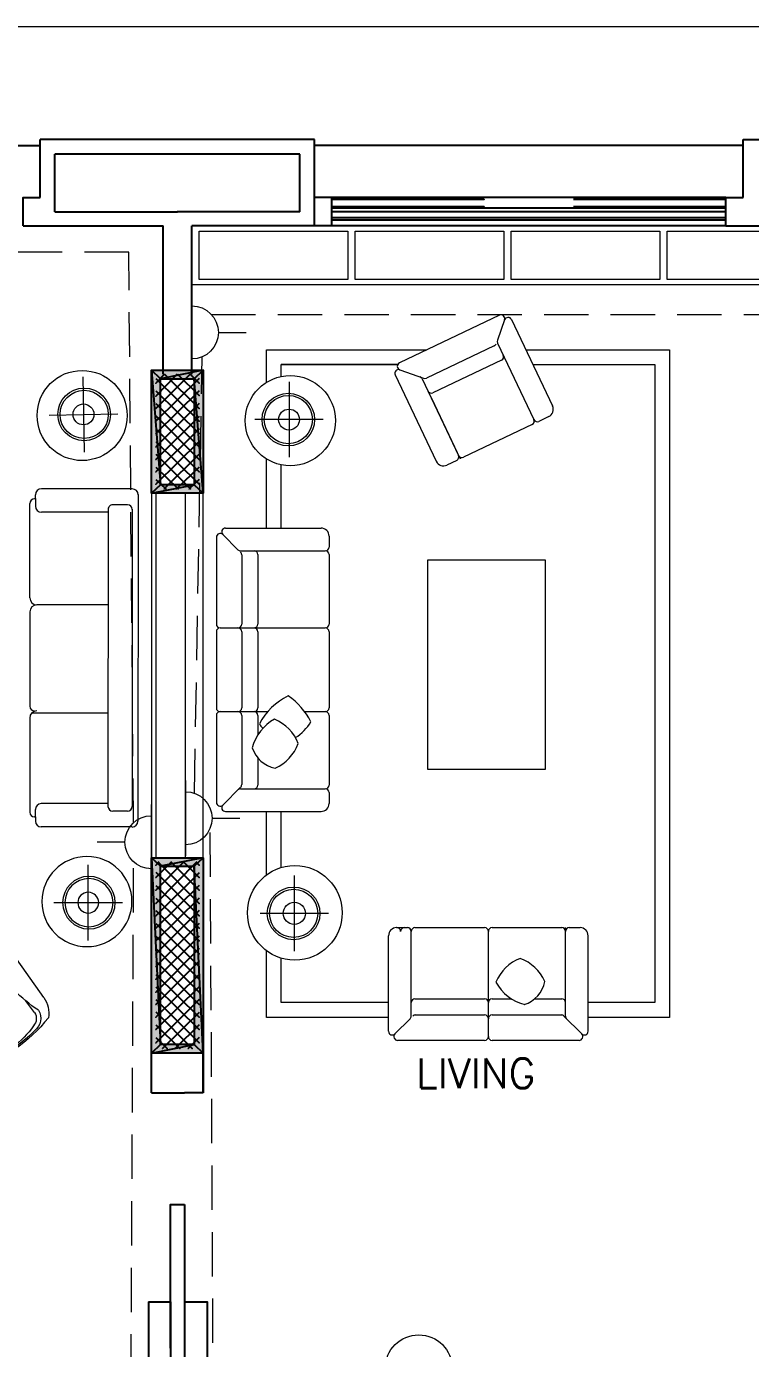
# Model space of a CAD drawing. Header units: inches. Extents: x 14 to 158, y 51 to 94.
# Drawn here: x 63.47 to 68.37, y 84.09 to 93.03 of the extents above; entities that cross this region are included whole.
import ezdxf

# ---------------------------------------------------------------- set-up
doc = ezdxf.new("R2010")
doc.units = ezdxf.units.IN
doc.header["$LTSCALE"] = 0.6
doc.header["$MEASUREMENT"] = 0
doc.linetypes.add('DASHED', pattern=[0.75, 0.5, -0.25])
doc.layers.get('0').update_dxf_attribs({"color": 253, "lineweight": 0})
for name, color, linetype, lineweight in [('fur', 253, 'Continuous', 0), ('Furniture', 253, 'Continuous', 0), ('Layer1', 253, 'Continuous', 0), ('POWER-1', 3, 'Continuous', 0), ('wiring1', 3, 'DASHED', 0)]:
    doc.layers.add(name, color=color, linetype=linetype, lineweight=lineweight)
doc.styles.add('SIMPLEX', font='SIMPLEX.SHX')

# ---------------------------------------------------------------- blocks, each defined once
blk = doc.blocks.new('et')
at = {"layer": 'fur'}
for p, q in [((40.1579, 24.3947), (40.1579, 25.0407)), ((40.2123, 25.0952), (40.2859, 25.0952)), ((40.3113, 24.4973), (40.3113, 25.0698)), ((40.3367, 25.0952), (40.8072, 25.0952)), ((40.8326, 24.3587), (40.8326, 25.0698)), ((40.8326, 24.9295), (40.8326, 25.0698)), ((40.858, 25.0952), (41.3285, 25.0952)), ((41.3539, 24.642), (41.3539, 25.0952)), ((41.3539, 24.4973), (41.3539, 25.0698)), ((41.3793, 25.0952), (41.4529, 25.0952)), ((41.5073, 24.3947), (41.5073, 25.0407)), ((40.8326, 24.3587), (40.8326, 24.681)), ((40.3367, 24.6135), (40.8072, 24.6135)), ((40.8326, 24.5305), (40.8326, 24.5974)), ((40.8326, 24.5171), (40.8326, 24.5929)), ((40.858, 24.6135), (40.9894, 24.6135)), ((41.1452, 24.6135), (41.3285, 24.6135)), ((40.3396, 24.5046), (40.8072, 24.5046)), ((40.858, 24.5046), (41.3255, 24.5046)), ((41.464, 24.3767), (41.3435, 24.4972)), ((40.2012, 24.3767), (40.3039, 24.4794)), ((41.5073, 24.3947), (41.5073, 24.3987)), ((40.2192, 24.3334), (40.8072, 24.3334)), ((40.858, 24.3334), (41.446, 24.3334))]:
    blk.add_line(p, q, dxfattribs=at)
for centre, radius, start, end in [((40.2123, 25.0407), 0.0544, 90, 180), ((40.2143, 25.0698), 0.0254, 0, 90), ((40.2651, 25.0698), 0.0254, 90, 180), ((40.2859, 25.0698), 0.0254, 0, 90), ((40.3367, 25.0698), 0.0254, 90, 180), ((40.8072, 25.0698), 0.0254, 0, 90), ((40.858, 25.0698), 0.0254, 90, 180), ((41.3285, 25.0698), 0.0254, 0, 90), ((41.3793, 25.0698), 0.0254, 90, 180), ((41.4529, 25.0407), 0.0544, 0, 90), ((41.1516, 24.6163), 0.2898, 110.78065, 157.61108), ((40.9401, 24.607), 0.3006, 24.39842, 68.82247), ((41.1521, 24.8715), 0.3051, 208.32907, 256.31986), ((41.014, 24.769), 0.2034, 287.59965, 349.29837), ((40.3367, 24.5881), 0.0254, 90, 180), ((40.8072, 24.5881), 0.0254, 0, 90), ((40.858, 24.5881), 0.0254, 90, 180), ((41.3285, 24.5881), 0.0254, 0, 90), ((40.2859, 24.4973), 0.0254, 315, 0), ((40.3396, 24.4792), 0.0254, 90, 135), ((40.8072, 24.4792), 0.0254, 0, 90), ((40.858, 24.4792), 0.0254, 90, 180), ((41.3255, 24.4792), 0.0254, 45, 90), ((41.3255, 24.4792), 0.0254, 45, 90), ((41.3793, 24.4973), 0.0254, 180, 225), ((40.1832, 24.3947), 0.0254, 180, 315), ((40.2192, 24.3587), 0.0254, 135, 270), ((40.8072, 24.3587), 0.0254, 270, 0), ((40.858, 24.3587), 0.0254, 180, 270), ((41.446, 24.3587), 0.0254, 270, 45), ((41.4819, 24.3947), 0.0254, 225, 0)]:
    blk.add_arc(centre, radius, start, end, dxfattribs=at)
blk = doc.blocks.new('reg')
at = {"layer": 'fur'}
for p, q in [((38.0544, 22.995), (38.1281, 22.995)), ((38.1535, 22.3971), (38.1535, 22.9696)), ((38.1789, 22.995), (38.6924, 22.995)), ((38.7178, 22.5418), (38.7178, 22.995)), ((38.7178, 22.3971), (38.7178, 22.9696)), ((38.7178, 22.3971), (38.7178, 22.9696)), ((38.7432, 22.995), (38.8169, 22.995)), ((38, 22.2945), (38, 22.9405)), ((38.8713, 22.2945), (38.8713, 22.9405)), ((38.1789, 22.5133), (38.6924, 22.5133)), ((38.0434, 22.2765), (38.1461, 22.3792)), ((38.1818, 22.4044), (38.6895, 22.4044)), ((38.8279, 22.2765), (38.7074, 22.397)), ((38.0613, 22.2332), (38.81, 22.2332))]:
    blk.add_line(p, q, dxfattribs=at)
for centre, radius, start, end in [((38.0544, 22.9405), 0.0544, 90, 180), ((38.1281, 22.9696), 0.0254, 0, 90), ((38.1789, 22.9696), 0.0254, 90, 180), ((38.6924, 22.9696), 0.0254, 0, 90), ((38.7432, 22.9696), 0.0254, 90, 180), ((38.8169, 22.9405), 0.0544, 0, 90), ((38.1789, 22.4879), 0.0254, 90, 180), ((38.6924, 22.4879), 0.0254, 0, 90), ((38.1281, 22.3971), 0.0254, 315, 0), ((38.1818, 22.379), 0.0254, 90, 135), ((38.6895, 22.379), 0.0254, 45, 90), ((38.6895, 22.379), 0.0254, 45, 90), ((38.7432, 22.3971), 0.0254, 180, 225), ((38.0254, 22.2945), 0.0254, 180, 315), ((38.0613, 22.2585), 0.0254, 135, 270), ((38.81, 22.2585), 0.0254, 270, 45), ((38.8459, 22.2945), 0.0254, 225, 0)]:
    blk.add_arc(centre, radius, start, end, dxfattribs=at)
blk = doc.blocks.new('53hq')
for p, q in [((52299.7334, -22937.261), (52299.7332, -22937.8525)), ((52299.7697, -22937.2226), (52301.8965, -22937.2236)), ((52299.8364, -22937.2918), (52299.8364, -22937.3872)), ((52299.8652, -22937.2611), (52301.8012, -22937.262)), ((52301.832, -22937.2928), (52301.8319, -22937.3882)), ((52301.9349, -22937.2621), (52301.9347, -22937.8536)), ((52299.8721, -22937.4176), (52301.8011, -22937.419)), ((52299.8853, -22937.418), (52299.8851, -22937.8524)), ((52300.489, -22937.4183), (52300.4888, -22937.7619)), ((52301.1943, -22937.4183), (52301.1945, -22937.9167)), ((52301.7829, -22937.419), (52301.7828, -22937.8534)), ((52300.4888, -22937.7619), (52300.4888, -22937.8818)), ((52299.7994, -22937.891), (52299.7717, -22937.891)), ((52299.7957, -22937.8908), (52299.8466, -22937.8908)), ((52299.7985, -22937.891), (52299.7985, -22937.8969)), ((52301.8722, -22937.8919), (52301.8212, -22937.8918)), ((52301.8684, -22937.8921), (52301.8962, -22937.8921)), ((52301.8694, -22937.8921), (52301.8694, -22937.8979)), ((52300.4426, -22937.928), (52299.8293, -22937.9277)), ((52300.5349, -22937.928), (52301.1483, -22937.9282)), ((52301.2252, -22937.9285), (52301.8386, -22937.9287))]:
    blk.add_line(p, q)
for centre, radius, start, end in [((52299.7719, -22937.261), 0.0385, 89.97718, 179.97718), ((52299.8672, -22937.2918), 0.0308, 89.97718, 179.97718), ((52301.8012, -22937.2928), 0.0308, 359.97718, 89.97718), ((52301.8965, -22937.2621), 0.0385, 359.97718, 89.97718), ((52299.8671, -22937.3872), 0.0308, 179.97718, 279.2393), ((52301.8011, -22937.3882), 0.0308, 269.97718, 359.97718), ((52299.7717, -22937.8525), 0.0385, 179.97718, 269.97718), ((52299.8293, -22937.8969), 0.0308, 179.97718, 269.97718), ((52299.8467, -22937.8524), 0.0385, 269.97718, 359.97718), ((52300.4426, -22937.8818), 0.0462, 269.97718, 359.97718), ((52300.535, -22937.8819), 0.0462, 179.97718, 269.97718), ((52301.1483, -22937.8974), 0.0308, 269.97718, 359.97718), ((52301.2253, -22937.8824), 0.0462, 179.97718, 269.97718), ((52301.8213, -22937.8534), 0.0385, 179.97718, 269.97718), ((52301.8386, -22937.8979), 0.0308, 269.97718, 359.97718), ((52301.8962, -22937.8536), 0.0385, 269.97718, 359.97718)]:
    blk.add_arc(centre, radius, start, end)
blk = doc.blocks.new('A$C7D0458D8')
at = {"xscale": -1.038040226593694, "yscale": 1.038040226593694, "zscale": 1.038040226593694, "rotation": 180}
blk.add_blockref('53hq', (-54289.2269, -23809.7597), dxfattribs=at)
blk = doc.blocks.new('A$C09A26639')
at = {"layer": 'fur'}
for p, q in [((0.1093, 0.4867), (0.1128, 0.3854)), ((0.6199, 0.4867), (0.6163, 0.3854)), ((0, 0.4395), (0, 0.0733)), ((0.7291, 0.4395), (0.7291, 0.0733))]:
    blk.add_line(p, q, dxfattribs=at)
for centre, radius, start, end in [((0.1832, 0.4395), 0.1832, 135, 180), ((0.3646, -0.5136), 1.1264, 73.97686, 106.02314), ((0.183, 0.483), 0.1038, 92.35488, 177.12367), ((0.183, 0.483), 0.0738, 103.22253, 177.12367), ((0.3646, 0.0279), 0.5631, 69.3612, 110.6388), ((0.3646, -0.4772), 1.08, 80.09009, 99.90991), ((0.5462, 0.483), 0.1038, 2.87633, 87.64512), ((0.5462, 0.483), 0.0738, 2.87633, 76.77747), ((0.5459, 0.4395), 0.1832, 0, 45), ((-0.8725, 0.121), 1.0202, 357.31841, 21.09437), ((1.6017, 0.121), 1.0202, 158.90563, 182.68159), ((0.0733, 0.0733), 0.0733, 180, 0), ((0.3714, 0.5959), 0.5761, 247.02757, 291.52441), ((0.6559, 0.0733), 0.0733, 180, 0)]:
    blk.add_arc(centre, radius, start, end, dxfattribs=at)
blk = doc.blocks.new('A$C167A62BF')
at = {"layer": 'fur'}
for p, q in [((0.3135, 0.5669), (0.3135, 0.0569)), ((0.0816, 0.3119), (0.5454, 0.3119))]:
    blk.add_line(p, q, dxfattribs=at)
for centre, radius in [((0.3046, 0.3046), 0.3046), ((0.3181, 0.3119), 0.1779), ((0.3181, 0.3119), 0.1629), ((0.3135, 0.3119), 0.0705)]:
    blk.add_circle(centre, radius, dxfattribs=at)
blk = doc.blocks.new('DCFVFD')
at = {"layer": 'fur'}
for points in [[(263.0483, -27.9255), (263.0477, -27.9241), (263.047, -27.9227), (263.0463, -27.9211), (263.0455, -27.9194), (263.0446, -27.9176), (263.0437, -27.9156), (263.0427, -27.9133), (263.0415, -27.9108), (263.0402, -27.908), (263.0388, -27.905), (263.0372, -27.9017), (263.0355, -27.8981), (263.0336, -27.8944), (263.0315, -27.8904), (263.0292, -27.8863), (263.0267, -27.8819), (263.0241, -27.8774), (263.0212, -27.8728), (263.0181, -27.8682), (263.015, -27.8635), (263.0117, -27.8588), (263.0083, -27.8542), (263.0049, -27.8497), (263.0015, -27.8454), (262.9981, -27.8412), (262.9946, -27.8373), (262.9911, -27.8334), (262.9874, -27.8297), (262.9837, -27.826), (262.9797, -27.8224), (262.9755, -27.8187), (262.9711, -27.815), (262.9663, -27.8113), (262.9614, -27.8075), (262.9562, -27.8037), (262.9509, -27.7999), (262.9455, -27.7961), (262.94, -27.7925), (262.9345, -27.789), (262.9291, -27.7857), (262.9237, -27.7825), (262.9184, -27.7796), (262.9131, -27.7768), (262.9079, -27.7743), (262.9026, -27.7719), (262.8974, -27.7696), (262.8921, -27.7675), (262.8868, -27.7656), (262.8814, -27.7638), (262.8759, -27.7621), (262.8704, -27.7606), (262.8647, -27.7592), (262.859, -27.7579), (262.8532, -27.7568), (262.8472, -27.7558), (262.8412, -27.7549), (262.8351, -27.7541), (262.8289, -27.7534), (262.8227, -27.7528), (262.8166, -27.7524), (262.8107, -27.752), (262.805, -27.7518), (262.7995, -27.7516), (262.7944, -27.7515), (262.7897, -27.7515), (262.7853, -27.7516), (262.7813, -27.7517), (262.7776, -27.7519), (262.7742, -27.7521), (262.771, -27.7524), (262.7681, -27.7527), (262.7654, -27.753), (262.7628, -27.7534), (262.7604, -27.7537), (262.7582, -27.7541), (262.7561, -27.7545), (262.754, -27.7549), (262.7521, -27.7553), (262.7502, -27.7558), (262.7484, -27.7563), (262.7467, -27.7568), (262.745, -27.7574), (262.7433, -27.7579), (262.7417, -27.7586), (262.7402, -27.7592), (262.7387, -27.7598), (262.7373, -27.7605), (262.736, -27.7612), (262.7348, -27.7619), (262.7337, -27.7626), (262.7327, -27.7633), (262.7317, -27.764), (262.7308, -27.7648), (262.7299, -27.7655), (262.7291, -27.7663), (262.7283, -27.7671), (262.7276, -27.768), (262.7269, -27.7688), (262.7263, -27.7697), (262.7257, -27.7706), (262.7251, -27.7715), (262.7245, -27.7724), (262.7241, -27.7732), (262.7236, -27.7741), (262.7232, -27.775), (262.7228, -27.7758), (262.7225, -27.7766), (262.7222, -27.7775), (262.722, -27.7783), (262.7218, -27.7792), (262.7216, -27.78), (262.7214, -27.781), (262.7212, -27.7819), (262.7211, -27.7829), (262.721, -27.7839), (262.7209, -27.7849), (262.7209, -27.7859), (262.7209, -27.7868), (262.7209, -27.7877), (262.721, -27.7886), (262.7212, -27.7893), (262.7213, -27.79), (262.7215, -27.7907), (262.7218, -27.7913), (262.722, -27.7918), (262.7222, -27.7923), (262.7225, -27.7927), (262.7227, -27.7931), (262.7228, -27.7934), (262.723, -27.7937), (262.7231, -27.7939), (262.7232, -27.7941), (262.7233, -27.7943), (262.7234, -27.7944), (262.7235, -27.7945), (262.7236, -27.7946)], [(262.9773, -27.9732), (262.9769, -27.9729), (262.9762, -27.9724), (262.9751, -27.9716), (262.9736, -27.9705), (262.9714, -27.969), (262.9686, -27.9669), (262.9648, -27.9642), (262.9601, -27.9608), (262.9543, -27.9567), (262.9475, -27.9518), (262.94, -27.9464), (262.9319, -27.9406), (262.9233, -27.9345), (262.9146, -27.9282), (262.9058, -27.9219), (262.8971, -27.9157), (262.8887, -27.9096), (262.8805, -27.9038), (262.8727, -27.8982), (262.8652, -27.8928), (262.8579, -27.8876), (262.8509, -27.8826), (262.8442, -27.8777), (262.8377, -27.8731), (262.8315, -27.8687), (262.8256, -27.8644), (262.8198, -27.8603), (262.8144, -27.8564), (262.8092, -27.8526), (262.8042, -27.8491), (262.7994, -27.8456), (262.7948, -27.8424), (262.7905, -27.8393), (262.7864, -27.8363), (262.7825, -27.8335), (262.7788, -27.8308), (262.7752, -27.8283), (262.7719, -27.8259), (262.7687, -27.8237), (262.7658, -27.8215), (262.763, -27.8195), (262.7603, -27.8176), (262.7578, -27.8158), (262.7555, -27.8142), (262.7533, -27.8126), (262.7513, -27.8112), (262.7494, -27.8098), (262.7477, -27.8086), (262.7461, -27.8074), (262.7446, -27.8063), (262.7432, -27.8053), (262.7419, -27.8044), (262.7408, -27.8036), (262.7397, -27.8029), (262.7388, -27.8022), (262.7379, -27.8015), (262.7371, -27.801), (262.7364, -27.8005), (262.7358, -27.8), (262.7352, -27.7996), (262.7347, -27.7993), (262.7343, -27.799), (262.7339, -27.7987), (262.7336, -27.7985), (262.7333, -27.7983), (262.7331, -27.7981), (262.7328, -27.7979), (262.7326, -27.7978), (262.7324, -27.7976), (262.7321, -27.7974), (262.7318, -27.7972), (262.7315, -27.797), (262.7311, -27.7968), (262.7306, -27.7965), (262.7302, -27.7962), (262.7297, -27.7959), (262.7292, -27.7956), (262.7288, -27.7953), (262.7283, -27.7951), (262.728, -27.7948), (262.7277, -27.7947), (262.7274, -27.7945), (262.7272, -27.7944), (262.7271, -27.7944), (262.727, -27.7943), (262.7269, -27.7943), (262.7268, -27.7942), (262.7267, -27.7942), (262.7266, -27.7942), (262.7266, -27.7942), (262.7265, -27.7942), (262.7263, -27.7942), (262.7262, -27.7942), (262.726, -27.7942), (262.7257, -27.7942), (262.7254, -27.7943), (262.725, -27.7943), (262.7245, -27.7944), (262.724, -27.7945), (262.7233, -27.7947), (262.7225, -27.795), (262.7216, -27.7953), (262.7206, -27.7957), (262.7195, -27.7962), (262.7182, -27.7968), (262.7167, -27.7975), (262.715, -27.7983), (262.7131, -27.7994), (262.7109, -27.8006), (262.7085, -27.8021), (262.7057, -27.8037), (262.7026, -27.8057), (262.6991, -27.8079), (262.6953, -27.8103), (262.6913, -27.813), (262.6871, -27.8158), (262.6828, -27.8187), (262.6785, -27.8217), (262.6742, -27.8248), (262.6701, -27.8279), (262.6661, -27.831), (262.6622, -27.8341), (262.6583, -27.8374), (262.6545, -27.8408), (262.6505, -27.8444), (262.6465, -27.8483), (262.6422, -27.8526), (262.6376, -27.8573), (262.6328, -27.8624), (262.6274, -27.8683), (262.6216, -27.875), (262.615, -27.8829), (262.6077, -27.8921), (262.5995, -27.9029), (262.5903, -27.9155), (262.58, -27.9301)], [(262.9965, -27.9608), (262.7476, -27.7809)], [(262.7521, -28.2908), (262.7516, -28.2905), (262.7509, -28.29), (262.7499, -28.2892), (262.7483, -28.2882), (262.7462, -28.2866), (262.7433, -28.2846), (262.7395, -28.282), (262.7347, -28.2786), (262.7289, -28.2745), (262.7221, -28.2697), (262.7145, -28.2644), (262.7063, -28.2587), (262.6977, -28.2527), (262.6889, -28.2465), (262.68, -28.2402), (262.6713, -28.2341), (262.6628, -28.2282), (262.6546, -28.2224), (262.6467, -28.2169), (262.6391, -28.2115), (262.6318, -28.2064), (262.6247, -28.2015), (262.618, -28.1967), (262.6115, -28.1922), (262.6052, -28.1878), (262.5992, -28.1836), (262.5935, -28.1795), (262.588, -28.1757), (262.5827, -28.172), (262.5777, -28.1685), (262.5729, -28.1651), (262.5683, -28.1619), (262.5639, -28.1588), (262.5598, -28.1559), (262.5558, -28.1531), (262.5521, -28.1505), (262.5485, -28.148), (262.5452, -28.1456), (262.542, -28.1434), (262.539, -28.1413), (262.5362, -28.1393), (262.5335, -28.1375), (262.531, -28.1357), (262.5287, -28.1341), (262.5265, -28.1325), (262.5244, -28.1311), (262.5225, -28.1298), (262.5208, -28.1285), (262.5191, -28.1274), (262.5176, -28.1263), (262.5162, -28.1254), (262.515, -28.1245), (262.5138, -28.1237), (262.5127, -28.1229), (262.5118, -28.1222), (262.5109, -28.1216), (262.5101, -28.1211), (262.5094, -28.1206), (262.5088, -28.1201), (262.5082, -28.1198), (262.5077, -28.1194), (262.5073, -28.1191), (262.5069, -28.1188), (262.5066, -28.1186), (262.5063, -28.1184), (262.506, -28.1182), (262.5058, -28.1181), (262.5056, -28.1179), (262.5054, -28.1177), (262.5051, -28.1175), (262.5048, -28.1173), (262.5045, -28.1171), (262.5041, -28.1168), (262.5037, -28.1165), (262.5033, -28.1161), (262.5029, -28.1158), (262.5024, -28.1154), (262.502, -28.1151), (262.5016, -28.1148), (262.5013, -28.1145), (262.501, -28.1143), (262.5008, -28.1141), (262.5007, -28.1139), (262.5005, -28.1138), (262.5004, -28.1137), (262.5004, -28.1136), (262.5003, -28.1136), (262.5003, -28.1135), (262.5002, -28.1135), (262.5002, -28.1134), (262.5002, -28.1133), (262.5001, -28.1132), (262.5001, -28.113), (262.5, -28.1128), (262.5, -28.1126), (262.4999, -28.1123), (262.4998, -28.1119), (262.4997, -28.1114), (262.4997, -28.1108), (262.4996, -28.1101), (262.4996, -28.1093), (262.4996, -28.1084), (262.4996, -28.1073), (262.4997, -28.106), (262.4999, -28.1046), (262.5, -28.103), (262.5003, -28.1011), (262.5007, -28.0989), (262.5011, -28.0965), (262.5017, -28.0937), (262.5023, -28.0905), (262.5031, -28.0869), (262.5041, -28.0829), (262.5051, -28.0786), (262.5063, -28.0739), (262.5075, -28.069), (262.5089, -28.064), (262.5103, -28.0589), (262.5118, -28.0539), (262.5133, -28.0489), (262.5149, -28.0441), (262.5166, -28.0394), (262.5184, -28.0347), (262.5203, -28.0299), (262.5225, -28.025), (262.5248, -28.0199), (262.5274, -28.0144), (262.5303, -28.0086), (262.5336, -28.0023), (262.5373, -27.9953), (262.5418, -27.9876), (262.547, -27.9788), (262.5533, -27.9688), (262.5608, -27.9575), (262.5696, -27.9446), (262.58, -27.9301)], [(262.9935, -28.2233), (263.0044, -28.2079), (263.0136, -28.1941), (263.0212, -28.1816), (263.0276, -28.1704), (263.0328, -28.1601), (263.0371, -28.1505), (263.0408, -28.1415), (263.0441, -28.1328), (263.0471, -28.1242), (263.0499, -28.1158), (263.0525, -28.1075), (263.0548, -28.0992), (263.057, -28.091), (263.0589, -28.083), (263.0607, -28.075), (263.0622, -28.067), (263.0635, -28.0592), (263.0645, -28.0514), (263.0654, -28.0436), (263.0661, -28.036), (263.0666, -28.0284), (263.0669, -28.0209), (263.067, -28.0135), (263.0669, -28.0062), (263.0667, -27.9989), (263.0663, -27.9918), (263.0657, -27.9849), (263.0651, -27.9783), (263.0642, -27.9719), (263.0633, -27.9658), (263.0622, -27.9601), (263.0611, -27.9548), (263.0599, -27.95), (263.0585, -27.9456), (263.0572, -27.9416), (263.0558, -27.9381), (263.0544, -27.935), (263.053, -27.9323), (263.0517, -27.93), (263.0503, -27.928), (263.0491, -27.9264), (263.0479, -27.9251), (263.0468, -27.924), (263.0457, -27.9233), (263.0446, -27.9228), (263.0436, -27.9225), (263.0425, -27.9224), (263.0415, -27.9224), (263.0404, -27.9226), (263.0393, -27.923), (263.0382, -27.9236), (263.0372, -27.9244), (263.0361, -27.9256), (263.0351, -27.927), (263.0341, -27.9289), (263.0331, -27.9313), (263.0322, -27.934), (263.0314, -27.9372), (263.0305, -27.9407), (263.0297, -27.9444), (263.0289, -27.9483), (263.0282, -27.9522), (263.0274, -27.9561), (263.0266, -27.9598), (263.0259, -27.9634), (263.0251, -27.9668), (263.0243, -27.9699), (263.0235, -27.9728), (263.0227, -27.9754), (263.0218, -27.9778), (263.0211, -27.9799), (263.0203, -27.9816), (263.0195, -27.9831), (263.0187, -27.9842), (263.0179, -27.9851), (263.017, -27.9857), (263.0161, -27.9861), (263.0151, -27.9863), (263.0139, -27.9863), (263.0127, -27.9862), (263.0113, -27.9859), (263.0099, -27.9855), (263.0083, -27.985), (263.0066, -27.9844), (263.0048, -27.9837), (263.003, -27.9829), (263.0012, -27.9821), (262.9993, -27.9812), (262.9974, -27.9803), (262.9956, -27.9794), (262.9937, -27.9784), (262.9918, -27.9775), (262.99, -27.9767), (262.9883, -27.9759), (262.9865, -27.9751), (262.9849, -27.9745), (262.9833, -27.974), (262.9817, -27.9737), (262.9802, -27.9734), (262.9788, -27.9732), (262.9774, -27.9732), (262.9761, -27.9733), (262.9749, -27.9735), (262.9737, -27.9738), (262.9725, -27.9742), (262.9714, -27.9747), (262.9702, -27.9756), (262.969, -27.9767), (262.9676, -27.9782), (262.9661, -27.9801), (262.9644, -27.9826), (262.9624, -27.9857), (262.9602, -27.9894), (262.9577, -27.9937), (262.9548, -27.9986), (262.9517, -28.0041), (262.9483, -28.0101), (262.9446, -28.0166), (262.9406, -28.0236), (262.9363, -28.0311), (262.9316, -28.039), (262.9264, -28.0477), (262.9204, -28.0575), (262.9133, -28.0687), (262.9049, -28.0817), (262.8949, -28.097), (262.8831, -28.1147), (262.8692, -28.1352)], [(263.0506, -27.9828), (263.0497, -28.0063), (263.0485, -28.026), (263.0472, -28.0422), (263.0456, -28.0555), (263.0439, -28.0664), (263.0422, -28.0754), (263.0403, -28.083), (263.0384, -28.0898), (263.0365, -28.0961), (263.0346, -28.1021), (263.0327, -28.1078), (263.0308, -28.1131), (263.029, -28.1181), (263.0273, -28.1228), (263.0256, -28.1271), (263.0239, -28.1312), (263.0224, -28.135), (263.0209, -28.1385), (263.0195, -28.1418), (263.018, -28.145), (263.0166, -28.1481), (263.0151, -28.1512), (263.0136, -28.1543), (263.012, -28.1575), (263.0103, -28.1608), (263.0085, -28.1642), (263.0067, -28.1678), (263.0047, -28.1714), (263.0027, -28.1751), (263.0006, -28.1788), (262.9985, -28.1826), (262.9963, -28.1863), (262.994, -28.19), (262.9917, -28.1937), (262.9894, -28.1975), (262.9869, -28.2012), (262.9844, -28.205), (262.9817, -28.2088), (262.9789, -28.2127), (262.976, -28.2167), (262.9729, -28.2207), (262.9697, -28.2249), (262.9664, -28.2292), (262.9628, -28.2335), (262.9592, -28.2379), (262.9554, -28.2423), (262.9514, -28.2468), (262.9473, -28.2513), (262.9431, -28.2559), (262.9387, -28.2604), (262.9343, -28.2649), (262.9297, -28.2694), (262.9252, -28.2738), (262.9206, -28.2782), (262.9161, -28.2824), (262.9116, -28.2864), (262.9072, -28.2903), (262.9028, -28.2941), (262.8982, -28.2979), (262.8934, -28.3016), (262.8884, -28.3054), (262.8829, -28.3093), (262.8769, -28.3133), (262.8702, -28.3176), (262.8629, -28.3221), (262.8548, -28.3268), (262.8459, -28.3317), (262.8359, -28.3367), (262.825, -28.3418), (262.813, -28.3469), (262.7998, -28.3519), (262.7854, -28.3568)], [(262.7306, -28.3736), (262.729, -28.3734), (262.7274, -28.3733), (262.7257, -28.3731), (262.7239, -28.3729), (262.7219, -28.3727), (262.7197, -28.3725), (262.7172, -28.3723), (262.7145, -28.372), (262.7114, -28.3717), (262.7081, -28.3714), (262.7044, -28.371), (262.7005, -28.3705), (262.6963, -28.37), (262.6919, -28.3693), (262.6872, -28.3686), (262.6823, -28.3676), (262.6772, -28.3666), (262.6719, -28.3654), (262.6665, -28.3641), (262.661, -28.3626), (262.6555, -28.3611), (262.65, -28.3594), (262.6447, -28.3577), (262.6395, -28.3559), (262.6344, -28.354), (262.6295, -28.3521), (262.6247, -28.35), (262.62, -28.3478), (262.6153, -28.3455), (262.6106, -28.3429), (262.6057, -28.3402), (262.6008, -28.3372), (262.5957, -28.334), (262.5904, -28.3306), (262.5851, -28.327), (262.5798, -28.3232), (262.5745, -28.3193), (262.5692, -28.3153), (262.5641, -28.3113), (262.5592, -28.3073), (262.5544, -28.3032), (262.5499, -28.2992), (262.5456, -28.2952), (262.5414, -28.2911), (262.5374, -28.2869), (262.5335, -28.2827), (262.5298, -28.2784), (262.5262, -28.2741), (262.5228, -28.2696), (262.5194, -28.2649), (262.5161, -28.2602), (262.5129, -28.2553), (262.5098, -28.2503), (262.5068, -28.2452), (262.5039, -28.24), (262.501, -28.2346), (262.4983, -28.229), (262.4956, -28.2234), (262.493, -28.2178), (262.4906, -28.2122), (262.4883, -28.2067), (262.4861, -28.2014), (262.4841, -28.1963), (262.4824, -28.1915), (262.4808, -28.1871), (262.4794, -28.1829), (262.4782, -28.1791), (262.4772, -28.1755), (262.4763, -28.1722), (262.4755, -28.1692), (262.4748, -28.1663), (262.4742, -28.1636), (262.4737, -28.1611), (262.4732, -28.1587), (262.4728, -28.1565), (262.4725, -28.1543), (262.4722, -28.1523), (262.472, -28.1503), (262.4718, -28.1484), (262.4717, -28.1465), (262.4716, -28.1447), (262.4715, -28.1429), (262.4715, -28.1412), (262.4716, -28.1394), (262.4717, -28.1378), (262.4718, -28.1362), (262.472, -28.1347), (262.4722, -28.1332), (262.4725, -28.1319), (262.4727, -28.1306), (262.4731, -28.1293), (262.4734, -28.1282), (262.4738, -28.1271), (262.4743, -28.126), (262.4748, -28.125), (262.4753, -28.124), (262.4758, -28.123), (262.4764, -28.1221), (262.477, -28.1212), (262.4777, -28.1203), (262.4783, -28.1195), (262.479, -28.1187), (262.4796, -28.1179), (262.4803, -28.1172), (262.481, -28.1166), (262.4816, -28.116), (262.4823, -28.1154), (262.483, -28.1148), (262.4837, -28.1143), (262.4844, -28.1138), (262.4852, -28.1133), (262.486, -28.1129), (262.4869, -28.1124), (262.4878, -28.112), (262.4887, -28.1115), (262.4896, -28.1111), (262.4905, -28.1108), (262.4914, -28.1105), (262.4922, -28.1102), (262.4931, -28.11), (262.4938, -28.1099), (262.4946, -28.1098), (262.4953, -28.1098), (262.4959, -28.1098), (262.4965, -28.1098), (262.497, -28.1099), (262.4975, -28.11), (262.4979, -28.1101), (262.4982, -28.1101), (262.4985, -28.1102), (262.4988, -28.1102), (262.499, -28.1103), (262.4992, -28.1103), (262.4994, -28.1103), (262.4995, -28.1104), (262.4996, -28.1104)], [(262.7467, -28.313), (262.4946, -28.1376)], [(262.9935, -28.2233), (262.9826, -28.2388), (262.9725, -28.252), (262.9633, -28.2633), (262.9548, -28.273), (262.9468, -28.2813), (262.9392, -28.2886), (262.9319, -28.2951), (262.9248, -28.301), (262.9177, -28.3067), (262.9107, -28.3121), (262.9036, -28.3173), (262.8966, -28.3223), (262.8897, -28.327), (262.8827, -28.3315), (262.8757, -28.3358), (262.8687, -28.3398), (262.8617, -28.3437), (262.8547, -28.3473), (262.8477, -28.3506), (262.8407, -28.3538), (262.8337, -28.3568), (262.8267, -28.3595), (262.8198, -28.3621), (262.8128, -28.3645), (262.8059, -28.3666), (262.7991, -28.3686), (262.7924, -28.3704), (262.7859, -28.3719), (262.7796, -28.3733), (262.7735, -28.3744), (262.7678, -28.3753), (262.7624, -28.376), (262.7575, -28.3764), (262.7529, -28.3766), (262.7487, -28.3766), (262.745, -28.3765), (262.7416, -28.3762), (262.7385, -28.3758), (262.7359, -28.3753), (262.7336, -28.3747), (262.7316, -28.374), (262.73, -28.3734), (262.7287, -28.3726), (262.7276, -28.3718), (262.7268, -28.371), (262.7262, -28.3701), (262.7257, -28.3691), (262.7254, -28.3681), (262.7252, -28.367), (262.7252, -28.3659), (262.7254, -28.3647), (262.7258, -28.3634), (262.7266, -28.362), (262.7276, -28.3606), (262.7291, -28.359), (262.731, -28.3573), (262.7333, -28.3556), (262.736, -28.3537), (262.739, -28.3518), (262.7423, -28.3498), (262.7456, -28.3478), (262.7491, -28.3458), (262.7525, -28.3437), (262.7558, -28.3418), (262.7589, -28.3398), (262.7618, -28.338), (262.7645, -28.3362), (262.767, -28.3345), (262.7692, -28.3328), (262.7711, -28.3313), (262.7728, -28.3299), (262.7742, -28.3285), (262.7753, -28.3273), (262.7762, -28.3262), (262.7767, -28.3251), (262.777, -28.3241), (262.7771, -28.3231), (262.7769, -28.3221), (262.7766, -28.321), (262.776, -28.3199), (262.7753, -28.3187), (262.7745, -28.3174), (262.7734, -28.3161), (262.7723, -28.3147), (262.7711, -28.3133), (262.7698, -28.3119), (262.7684, -28.3104), (262.7669, -28.3089), (262.7654, -28.3074), (262.7639, -28.306), (262.7624, -28.3045), (262.761, -28.3031), (262.7596, -28.3017), (262.7582, -28.3002), (262.757, -28.2989), (262.7558, -28.2975), (262.7548, -28.2961), (262.754, -28.2948), (262.7532, -28.2935), (262.7526, -28.2922), (262.7521, -28.2909), (262.7518, -28.2897), (262.7515, -28.2884), (262.7514, -28.2872), (262.7514, -28.286), (262.7516, -28.2847), (262.752, -28.2833), (262.7526, -28.2818), (262.7536, -28.28), (262.7549, -28.2779), (262.7567, -28.2755), (262.7589, -28.2726), (262.7617, -28.2693), (262.7649, -28.2655), (262.7686, -28.2612), (262.7728, -28.2564), (262.7773, -28.2512), (262.7823, -28.2456), (262.7875, -28.2395), (262.7931, -28.2329), (262.7991, -28.2259), (262.8055, -28.2181), (262.8128, -28.2092), (262.821, -28.1988), (262.8306, -28.1865), (262.8416, -28.1721), (262.8544, -28.1551), (262.8692, -28.1352)]]:
    blk.add_lwpolyline(points, dxfattribs=at)
blk = doc.blocks.new('j67')
for centre, radius in [((35.5903, -34.7032), 0.2418), ((35.5903, -34.7032), 0.2155), ((34.1355, -35.2345), 0.5157)]:
    blk.add_circle(centre, radius)
for centre, radius, start, end in [((35.3802, -35.4301), 0.2965, 355.27152, 171.40005), ((35.3802, -35.4301), 0.2418, 171.74944, 171.40005), ((34.0593, -35.1692), 1.0503, 283.81324, 349.55399), ((34.0593, -35.1692), 1.105, 283.81324, 349.55399), ((34.1318, -35.5641), 1.5478, 283.32446, 4.05996), ((34.1318, -35.5641), 1.4088, 280.25084, 355.87455), ((34.3993, -36.6297), 0.4495, 101.44731, 286.73743), ((34.3993, -36.6297), 0.3948, 101.44731, 268.31553)]:
    blk.add_arc(centre, radius, start, end)
at = {"xscale": -1.312816597272818, "yscale": 1.312816597272818, "zscale": 1.312816597272818}
for p, rotation in [((-285.0736, -168.1258), 196.6484734572634), ((53.8432, -380.348), 267.2764187573764)]:
    blk.add_blockref('DCFVFD', p, dxfattribs=dict(at, rotation=rotation))
blk = doc.blocks.new('SO-10')
at = {"layer": 'POWER-1'}
for p, q in [((0, 0.1761), (0, 0.3603)), ((0.25, 0), (-0.25, 0))]:
    blk.add_line(p, q, dxfattribs=at)
blk.add_arc((0, 0), 0.1761, 0, 180, dxfattribs=at)

msp = doc.modelspace()

# ---------------------------------------------------------------- hatches: boundary and pattern name
h = msp.add_hatch(color=256)
h.paths.add_polyline_path([(64.6063, 90.6451), (64.6669, 90.7044), (64.3773, 90.6451)])
h.paths.add_polyline_path([(64.6669, 90.7044), (64.3773, 90.6451), (64.3167, 90.7044)])
h.paths.add_polyline_path([(64.3773, 90.6451), (64.3167, 90.7044), (64.3773, 89.9279)])
h.paths.add_polyline_path([(64.3167, 90.7044), (64.3773, 89.9279), (64.3167, 89.8714)])
h.paths.add_polyline_path([(64.3773, 89.9279), (64.3167, 89.8714), (64.6063, 89.9279)])
h.paths.add_polyline_path([(64.3167, 89.8714), (64.6063, 89.9279), (64.6669, 89.8714)])
h.paths.add_polyline_path([(64.6063, 89.9279), (64.6669, 89.8714), (64.6063, 90.6451)])
h.paths.add_polyline_path([(64.6669, 89.8714), (64.6063, 90.6451), (64.6669, 90.7044)])
h = msp.add_hatch(color=256)
h.paths.add_polyline_path([(64.6063, 90.6451), (64.6669, 90.7044), (64.3773, 90.6451)])
h.paths.add_polyline_path([(64.6669, 90.7044), (64.3773, 90.6451), (64.3167, 90.7044)])
h.paths.add_polyline_path([(64.3773, 90.6451), (64.3167, 90.7044), (64.3773, 89.9279)])
h.paths.add_polyline_path([(64.3167, 90.7044), (64.3773, 89.9279), (64.3167, 89.8714)])
h.paths.add_polyline_path([(64.3773, 89.9279), (64.3167, 89.8714), (64.6063, 89.9279)])
h.paths.add_polyline_path([(64.3167, 89.8714), (64.6063, 89.9279), (64.6669, 89.8714)])
h.paths.add_polyline_path([(64.6063, 89.9279), (64.6669, 89.8714), (64.6063, 90.6451)])
h.paths.add_polyline_path([(64.6669, 89.8714), (64.6063, 90.6451), (64.6669, 90.7044)])
h = msp.add_hatch(color=256)
h.paths.add_polyline_path([(64.6063, 87.3505), (64.6669, 87.407), (64.3773, 87.3505)])
h.paths.add_polyline_path([(64.6669, 87.407), (64.3773, 87.3505), (64.3167, 87.407)])
h.paths.add_polyline_path([(64.3773, 87.3505), (64.3167, 87.407), (64.3773, 86.1465)])
h.paths.add_polyline_path([(64.3167, 87.407), (64.3773, 86.1465), (64.3167, 86.0872)])
h.paths.add_polyline_path([(64.3773, 86.1465), (64.3167, 86.0872), (64.6063, 86.1465)])
h.paths.add_polyline_path([(64.3167, 86.0872), (64.6063, 86.1465), (64.6669, 86.0872)])
h.paths.add_polyline_path([(64.6063, 86.1465), (64.6669, 86.0872), (64.6063, 87.3505)])
h.paths.add_polyline_path([(64.6669, 86.0872), (64.6063, 87.3505), (64.6669, 87.407)])
h = msp.add_hatch(color=256)
h.paths.add_polyline_path([(64.6063, 87.3505), (64.6669, 87.407), (64.3773, 87.3505)])
h.paths.add_polyline_path([(64.6669, 87.407), (64.3773, 87.3505), (64.3167, 87.407)])
h.paths.add_polyline_path([(64.3773, 87.3505), (64.3167, 87.407), (64.3773, 86.1465)])
h.paths.add_polyline_path([(64.3167, 87.407), (64.3773, 86.1465), (64.3167, 86.0872)])
h.paths.add_polyline_path([(64.3773, 86.1465), (64.3167, 86.0872), (64.6063, 86.1465)])
h.paths.add_polyline_path([(64.3167, 86.0872), (64.6063, 86.1465), (64.6669, 86.0872)])
h.paths.add_polyline_path([(64.6063, 86.1465), (64.6669, 86.0872), (64.6063, 87.3505)])
h.paths.add_polyline_path([(64.6669, 86.0872), (64.6063, 87.3505), (64.6669, 87.407)])

# ---------------------------------------------------------------- linework, layer by layer
at = {"lineweight": 0}
for p, q in [((64.5469, 87.407), (64.5469, 89.8714)), ((64.6669, 87.407), (64.6669, 89.8714))]:
    msp.add_line(p, q, dxfattribs=at)
at = {"linetype": 'Continuous', "lineweight": -2}
for p, q in [((64.3167, 85.8197), (64.3167, 86.0872)), ((64.6669, 85.8197), (64.6669, 86.0872)), ((64.6669, 86.0872), (64.6669, 85.8197)), ((64.6669, 85.8197), (64.5401, 85.8197))]:
    msp.add_line(p, q, dxfattribs=at)
msp.add_lwpolyline([(49.7235, 93.0265), (82.2429, 93.0265), (82.2429, 73.4364), (49.7235, 73.4364)], close=True)
for points in [[(60.6663, 92.2227), (63.5651, 92.2227), (63.5651, 92.2227)], [(65.4185, 92.2613), (63.5651, 92.2613), (63.5651, 92.2613)], [(63.5651, 91.8697), (63.5651, 92.2613), (63.5651, 92.2613)], [(65.4185, 92.2613), (63.5651, 92.2613), (63.5651, 92.2613)], [(63.5651, 91.8697), (63.5651, 92.2613), (63.5651, 92.2613)], [(65.4185, 91.6794), (65.4185, 92.2613), (65.4185, 92.2613)], [(65.4185, 91.8697), (65.4185, 92.2613), (65.4185, 92.2613)], [(68.3173, 92.2227), (65.4185, 92.2227), (65.4185, 92.2227)], [(68.3173, 92.2613), (69.2427, 92.2613), (69.2427, 92.2613)], [(68.3173, 91.8697), (68.3173, 92.2613), (68.3173, 92.2613)], [(65.3206, 92.1634), (63.6644, 92.1634), (63.6644, 92.1634)], [(63.6644, 91.7745), (63.6644, 92.1634), (63.6644, 92.1634)], [(65.3206, 92.1634), (63.6644, 92.1634), (63.6644, 92.1634)], [(63.6644, 91.7745), (63.6644, 92.1634), (63.6644, 92.1634)], [(65.3206, 91.7745), (65.3206, 92.1634), (65.3206, 92.1634)], [(65.3206, 91.7745), (65.3206, 92.1634), (65.3206, 92.1634)], [(63.4492, 91.6794), (63.4492, 91.8697), (63.5651, 91.8697)], [(63.4492, 91.6794), (63.4492, 91.8697), (63.5651, 91.8697)], [(65.5358, 91.6794), (65.5358, 91.8697), (65.4185, 91.8697)], [(68.2001, 91.6794), (68.2001, 91.8697), (68.3173, 91.8697)], [(63.6644, 91.7745), (64.4932, 91.7745), (64.4932, 91.7745)], [(63.6644, 91.7745), (64.4932, 91.7745), (64.4932, 91.7745)], [(65.3206, 91.7745), (64.4904, 91.7745), (64.4904, 91.7745)], [(65.3206, 91.7745), (64.4904, 91.7745), (64.4904, 91.7745)], [(63.4492, 91.6794), (64.3953, 91.6794), (64.3953, 91.6794)], [(63.4492, 91.6794), (64.3953, 91.6794), (64.3953, 91.6794)], [(64.3953, 90.6768), (64.3953, 91.6794), (64.3953, 91.6794)], [(64.3953, 90.6768), (64.3953, 91.6794), (64.3953, 91.6794)], [(65.4185, 91.6794), (64.5897, 91.6794), (64.5897, 91.6794)], [(64.5897, 90.6768), (64.5897, 91.6794), (64.5897, 91.6794)], [(64.5897, 90.6768), (64.5897, 91.6794), (64.5897, 91.6794)], [(65.5358, 91.6794), (64.5897, 91.6794), (64.5897, 91.6794)], [(68.2001, 91.6794), (69.1475, 91.6794), (69.1475, 91.6794)], [(64.5787, 90.6768), (64.3456, 90.4437), (64.3456, 90.4437)], [(64.4904, 90.6768), (64.3456, 90.5278), (64.3456, 90.5278)], [(64.4049, 90.6768), (64.3456, 90.6161), (64.3456, 90.6161)], [(64.5787, 90.6768), (64.3456, 90.4437), (64.3456, 90.4437)], [(64.4904, 90.6768), (64.3456, 90.5278), (64.3456, 90.5278)], [(64.4049, 90.6768), (64.3456, 90.6161), (64.3456, 90.6161)], [(64.638, 90.6478), (64.3456, 90.3582), (64.3456, 90.3582)], [(64.3456, 90.6478), (64.638, 90.3582), (64.638, 90.3582)], [(64.638, 90.6478), (64.3456, 90.3582), (64.3456, 90.3582)], [(64.3456, 90.6478), (64.638, 90.3582), (64.638, 90.3582)], [(64.4049, 90.6768), (64.638, 90.4437), (64.638, 90.4437)], [(64.4049, 90.6768), (64.638, 90.4437), (64.638, 90.4437)], [(64.4932, 90.6768), (64.638, 90.532), (64.638, 90.532)], [(64.4932, 90.6768), (64.638, 90.532), (64.638, 90.532)], [(64.5787, 90.6768), (64.638, 90.6161), (64.638, 90.6161)], [(64.5787, 90.6768), (64.638, 90.6161), (64.638, 90.6161)], [(64.638, 90.5637), (64.3456, 90.2741), (64.3456, 90.2741)], [(64.3456, 90.5637), (64.638, 90.2741), (64.638, 90.2741)], [(64.638, 90.5637), (64.3456, 90.2741), (64.3456, 90.2741)], [(64.3456, 90.5637), (64.638, 90.2741), (64.638, 90.2741)], [(64.638, 90.4782), (64.3456, 90.1858), (64.3456, 90.1858)], [(64.3456, 90.4782), (64.638, 90.1858), (64.638, 90.1858)], [(64.638, 90.4782), (64.3456, 90.1858), (64.3456, 90.1858)], [(64.3456, 90.4782), (64.638, 90.1858), (64.638, 90.1858)], [(64.3456, 90.3941), (64.638, 90.1003), (64.638, 90.1003)], [(64.3456, 90.3941), (64.638, 90.1003), (64.638, 90.1003)], [(64.638, 90.3899), (64.3456, 90.1003), (64.3456, 90.1003)], [(64.638, 90.3899), (64.3456, 90.1003), (64.3456, 90.1003)], [(64.638, 90.3058), (64.3456, 90.0162), (64.3456, 90.0162)], [(64.3456, 90.3058), (64.638, 90.0162), (64.638, 90.0162)], [(64.638, 90.3058), (64.3456, 90.0162), (64.3456, 90.0162)], [(64.3456, 90.3058), (64.638, 90.0162), (64.638, 90.0162)], [(64.638, 90.2217), (64.3456, 89.9321), (64.3456, 89.9321)], [(64.3456, 90.2217), (64.638, 89.9321), (64.638, 89.9321)], [(64.638, 90.2217), (64.3456, 89.9321), (64.3456, 89.9321)], [(64.3456, 90.2217), (64.638, 89.9321), (64.638, 89.9321)], [(64.3456, 90.1362), (64.5814, 89.9004), (64.5814, 89.9004)], [(64.3456, 90.1362), (64.5814, 89.9004), (64.5814, 89.9004)], [(64.638, 90.1362), (64.4022, 89.9004), (64.4022, 89.9004)], [(64.638, 90.1362), (64.4022, 89.9004), (64.4022, 89.9004)], [(64.3456, 90.0479), (64.4973, 89.9004), (64.4973, 89.9004)], [(64.3456, 90.0479), (64.4973, 89.9004), (64.4973, 89.9004)], [(64.638, 90.0479), (64.4863, 89.9004), (64.4863, 89.9004)], [(64.638, 90.0479), (64.4863, 89.9004), (64.4863, 89.9004)], [(64.3456, 89.9638), (64.4132, 89.9004), (64.4132, 89.9004)], [(64.3456, 89.9638), (64.4132, 89.9004), (64.4132, 89.9004)], [(64.638, 89.9638), (64.5718, 89.9004), (64.5718, 89.9004)], [(64.638, 89.9638), (64.5718, 89.9004), (64.5718, 89.9004)], [(64.6242, 87.3794), (64.3456, 87.0995), (64.3456, 87.0995)], [(64.5359, 87.3794), (64.3456, 87.1877), (64.3456, 87.1877)], [(64.4518, 87.3794), (64.3456, 87.2732), (64.3456, 87.2732)], [(64.3663, 87.3794), (64.3456, 87.3574), (64.3456, 87.3574)], [(64.6242, 87.3794), (64.3456, 87.0995), (64.3456, 87.0995)], [(64.5359, 87.3794), (64.3456, 87.1877), (64.3456, 87.1877)], [(64.4518, 87.3794), (64.3456, 87.2732), (64.3456, 87.2732)], [(64.3663, 87.3794), (64.3456, 87.3574), (64.3456, 87.3574)], [(64.3456, 87.3091), (64.638, 87.0153), (64.638, 87.0153)], [(64.3456, 87.3091), (64.638, 87.0153), (64.638, 87.0153)], [(64.3594, 87.3794), (64.638, 87.0995), (64.638, 87.0995)], [(64.3594, 87.3794), (64.638, 87.0995), (64.638, 87.0995)], [(64.4477, 87.3794), (64.638, 87.1877), (64.638, 87.1877)], [(64.4477, 87.3794), (64.638, 87.1877), (64.638, 87.1877)], [(64.5332, 87.3794), (64.638, 87.2732), (64.638, 87.2732)], [(64.5332, 87.3794), (64.638, 87.2732), (64.638, 87.2732)], [(64.6173, 87.3794), (64.638, 87.3574), (64.638, 87.3574)], [(64.6173, 87.3794), (64.638, 87.3574), (64.638, 87.3574)], [(64.638, 87.305), (64.3456, 87.0153), (64.3456, 87.0153)], [(64.638, 87.305), (64.3456, 87.0153), (64.3456, 87.0153)], [(64.638, 87.2208), (64.3456, 86.9312), (64.3456, 86.9312)], [(64.3456, 87.2208), (64.638, 86.9312), (64.638, 86.9312)], [(64.638, 87.2208), (64.3456, 86.9312), (64.3456, 86.9312)], [(64.3456, 87.2208), (64.638, 86.9312), (64.638, 86.9312)], [(64.638, 87.1353), (64.3456, 86.8457), (64.3456, 86.8457)], [(64.3456, 87.1353), (64.638, 86.8457), (64.638, 86.8457)], [(64.638, 87.1353), (64.3456, 86.8457), (64.3456, 86.8457)], [(64.3456, 87.1353), (64.638, 86.8457), (64.638, 86.8457)], [(64.638, 87.0512), (64.3456, 86.7575), (64.3456, 86.7575)], [(64.3456, 87.0512), (64.638, 86.7575), (64.638, 86.7575)], [(64.638, 87.0512), (64.3456, 86.7575), (64.3456, 86.7575)], [(64.3456, 87.0512), (64.638, 86.7575), (64.638, 86.7575)], [(64.638, 86.9629), (64.3456, 86.6733), (64.3456, 86.6733)], [(64.3456, 86.9629), (64.638, 86.6733), (64.638, 86.6733)], [(64.638, 86.9629), (64.3456, 86.6733), (64.3456, 86.6733)], [(64.3456, 86.9629), (64.638, 86.6733), (64.638, 86.6733)], [(64.638, 86.8774), (64.3456, 86.5878), (64.3456, 86.5878)], [(64.3456, 86.8774), (64.638, 86.5878), (64.638, 86.5878)], [(64.638, 86.8774), (64.3456, 86.5878), (64.3456, 86.5878)], [(64.3456, 86.8774), (64.638, 86.5878), (64.638, 86.5878)], [(64.638, 86.7933), (64.3456, 86.4996), (64.3456, 86.4996)], [(64.3456, 86.7933), (64.638, 86.4996), (64.638, 86.4996)], [(64.638, 86.7933), (64.3456, 86.4996), (64.3456, 86.4996)], [(64.3456, 86.7933), (64.638, 86.4996), (64.638, 86.4996)], [(64.638, 86.7078), (64.3456, 86.4155), (64.3456, 86.4155)], [(64.3456, 86.7078), (64.638, 86.4155), (64.638, 86.4155)], [(64.638, 86.7078), (64.3456, 86.4155), (64.3456, 86.4155)], [(64.3456, 86.7078), (64.638, 86.4155), (64.638, 86.4155)], [(64.638, 86.6196), (64.3456, 86.3299), (64.3456, 86.3299)], [(64.3456, 86.6196), (64.638, 86.3299), (64.638, 86.3299)], [(64.638, 86.6196), (64.3456, 86.3299), (64.3456, 86.3299)], [(64.3456, 86.6196), (64.638, 86.3299), (64.638, 86.3299)], [(64.638, 86.5354), (64.3456, 86.2458), (64.3456, 86.2458)], [(64.3456, 86.5354), (64.638, 86.2458), (64.638, 86.2458)], [(64.638, 86.5354), (64.3456, 86.2458), (64.3456, 86.2458)], [(64.3456, 86.5354), (64.638, 86.2458), (64.638, 86.2458)], [(64.638, 86.4499), (64.3456, 86.1576), (64.3456, 86.1576)], [(64.3456, 86.4499), (64.638, 86.1576), (64.638, 86.1576)], [(64.638, 86.4499), (64.3456, 86.1576), (64.3456, 86.1576)], [(64.3456, 86.4499), (64.638, 86.1576), (64.638, 86.1576)], [(64.3456, 86.3658), (64.5925, 86.119), (64.5925, 86.119)], [(64.3456, 86.3658), (64.5925, 86.119), (64.5925, 86.119)], [(64.638, 86.3617), (64.3911, 86.119), (64.3911, 86.119)], [(64.638, 86.3617), (64.3911, 86.119), (64.3911, 86.119)], [(64.3456, 86.2775), (64.5083, 86.119), (64.5083, 86.119)], [(64.3456, 86.2775), (64.5083, 86.119), (64.5083, 86.119)], [(64.638, 86.2775), (64.4766, 86.119), (64.4766, 86.119)], [(64.638, 86.2775), (64.4766, 86.119), (64.4766, 86.119)], [(64.3456, 86.1934), (64.4228, 86.119), (64.4228, 86.119)], [(64.3456, 86.1934), (64.4228, 86.119), (64.4228, 86.119)], [(64.638, 86.1934), (64.5649, 86.119), (64.5649, 86.119)], [(64.638, 86.1934), (64.5649, 86.119), (64.5649, 86.119)], [(64.3167, 85.8197), (64.5401, 85.8197), (64.5401, 85.8197)], [(64.3167, 85.8197), (64.4449, 85.8197), (64.4449, 85.8197)], [(64.4449, 84.0938), (64.4449, 85.0646), (64.5401, 85.0646)], [(64.5401, 85.0646), (64.5401, 84.0938), (64.5401, 84.0938)], [(64.5401, 85.0646), (64.5401, 84.0938), (64.5401, 84.0938)], [(64.2971, 84.4056), (64.4449, 84.4056)], [(64.2971, 84.4056), (64.2971, 82.8623)], [(64.3537, 84.4056), (64.4449, 84.4056)], [(64.4449, 84.4056), (64.4449, 83.6704), (64.5152, 83.6704)], [(64.5401, 84.4056), (64.5401, 83.6704), (64.5152, 83.6704)], [(64.5401, 84.4056), (64.5401, 83.6704), (64.5152, 83.6704)], [(64.5401, 84.4056), (64.6938, 84.4056), (64.6938, 82.8623)]]:
    msp.add_lwpolyline(points, dxfattribs=at)
for points in [[(64.6669, 90.7044), (64.3773, 90.6451), (64.3167, 90.7044)], [(64.3773, 90.6451), (64.3167, 90.7044), (64.3773, 89.9279)], [(64.3167, 90.7044), (64.3773, 89.9279), (64.3167, 89.8714)], [(64.6669, 90.7044), (64.3773, 90.6451), (64.3167, 90.7044)], [(64.3773, 90.6451), (64.3167, 90.7044), (64.3773, 89.9279)], [(64.3167, 90.7044), (64.3773, 89.9279), (64.3167, 89.8714)], [(64.6063, 90.6451), (64.6669, 90.7044), (64.3773, 90.6451)], [(64.6063, 90.6451), (64.6669, 90.7044), (64.3773, 90.6451)], [(64.6669, 89.8714), (64.6063, 90.6451), (64.6669, 90.7044)], [(64.6669, 89.8714), (64.6063, 90.6451), (64.6669, 90.7044)], [(64.6063, 89.9279), (64.6669, 89.8714), (64.6063, 90.6451)], [(64.6063, 89.9279), (64.6669, 89.8714), (64.6063, 90.6451)], [(64.3773, 89.9279), (64.3167, 89.8714), (64.6063, 89.9279)], [(64.3167, 89.8714), (64.6063, 89.9279), (64.6669, 89.8714)], [(64.3773, 89.9279), (64.3167, 89.8714), (64.6063, 89.9279)], [(64.3167, 89.8714), (64.6063, 89.9279), (64.6669, 89.8714)], [(64.6669, 87.407), (64.3773, 87.3505), (64.3167, 87.407)], [(64.3773, 87.3505), (64.3167, 87.407), (64.3773, 86.1465)], [(64.3167, 87.407), (64.3773, 86.1465), (64.3167, 86.0872)], [(64.6669, 87.407), (64.3773, 87.3505), (64.3167, 87.407)], [(64.3773, 87.3505), (64.3167, 87.407), (64.3773, 86.1465)], [(64.3167, 87.407), (64.3773, 86.1465), (64.3167, 86.0872)], [(64.6063, 87.3505), (64.6669, 87.407), (64.3773, 87.3505)], [(64.6063, 87.3505), (64.6669, 87.407), (64.3773, 87.3505)], [(64.6669, 86.0872), (64.6063, 87.3505), (64.6669, 87.407)], [(64.6669, 86.0872), (64.6063, 87.3505), (64.6669, 87.407)], [(64.6063, 86.1465), (64.6669, 86.0872), (64.6063, 87.3505)], [(64.6063, 86.1465), (64.6669, 86.0872), (64.6063, 87.3505)], [(64.3773, 86.1465), (64.3167, 86.0872), (64.6063, 86.1465)], [(64.3167, 86.0872), (64.6063, 86.1465), (64.6669, 86.0872)], [(64.3773, 86.1465), (64.3167, 86.0872), (64.6063, 86.1465)], [(64.3167, 86.0872), (64.6063, 86.1465), (64.6669, 86.0872)]]:
    msp.add_lwpolyline(points, close=True, dxfattribs=at)
at = {"layer": 'fur'}
for p, q in [((65.9813, 90.7412), (65.1933, 90.7412)), ((65.2466, 90.6242), (65.2466, 90.1142)), ((65.4785, 90.3692), (65.0147, 90.3692)), ((64.3167, 89.8714), (64.3167, 87.407)), ((64.3467, 89.8714), (64.3467, 87.407)), ((65.1933, 89.6358, 0), (65.1933, 89.7637, 0)), ((64.8168, 89.6358), (65.4628, 89.6358)), ((64.7554, 89.5745), (64.7554, 88.9864)), ((64.7988, 89.5924), (64.9015, 89.4897)), ((65.5173, 89.5814), (65.5173, 89.5077)), ((64.9194, 89.4823), (65.4919, 89.4823)), ((64.9267, 89.454), (64.9267, 88.9864)), ((65.0356, 89.4569), (65.0356, 88.9864)), ((65.5173, 89.4569), (65.5173, 88.9864)), ((64.7554, 88.9356), (64.7554, 88.4205)), ((64.7808, 88.961), (65.4919, 88.961)), ((64.9267, 88.9356), (64.9267, 88.4205)), ((64.9392, 88.961), (65.015, 88.961)), ((65.0356, 88.9356), (65.0356, 88.4205)), ((65.5173, 88.9356), (65.5173, 88.4205)), ((64.7808, 88.3951), (65.1031, 88.3951)), ((64.9526, 88.3951), (65.0195, 88.3951)), ((65.3516, 88.3951), (65.4919, 88.3951)), ((64.7554, 88.3697), (64.7554, 87.7817)), ((64.9267, 88.3697), (64.9267, 87.9022)), ((65.0356, 88.3697), (65.0356, 88.2384)), ((65.5173, 88.3697), (65.5173, 87.8992)), ((65.0356, 88.0826), (65.0356, 87.8992)), ((64.7988, 87.7637), (64.9193, 87.8842)), ((64.9194, 87.8738), (65.4919, 87.8738)), ((65.5173, 87.8485), (65.5173, 87.7748)), ((64.8168, 87.7204), (65.4628, 87.7204)), ((64.8168, 87.7204), (64.8208, 87.7204)), ((65.2824, 87.2867), (65.2824, 86.7768)), ((65.5143, 87.0317), (65.0505, 87.0317))]:
    msp.add_line(p, q, dxfattribs=at)
for points in [[(64.6395, 91.6419), (65.6441, 91.6419), (65.6441, 91.3158), (64.6395, 91.3158)], [(65.6939, 91.6419), (66.6985, 91.6419), (66.6985, 91.3158), (65.6939, 91.3158)], [(66.7483, 91.6419), (67.7529, 91.6419), (67.7529, 91.3158), (66.7483, 91.3158)], [(67.8027, 91.6419), (68.8073, 91.6419), (68.8073, 91.3158), (67.8027, 91.3158)], [(66.1857, 89.4208), (66.978, 89.4208), (66.978, 88.0048), (66.1857, 88.0048)]]:
    msp.add_lwpolyline(points, close=True, dxfattribs=at)
for points in [[(68.9738, 91.2794), (64.5897, 91.2794)], [(65.0933, 90.6199), (65.0933, 90.8412), (66.1794, 90.8412)], [(66.8477, 90.8412), (67.8194, 90.8412), (67.8194, 86.3285), (67.2689, 86.3285)], [(65.1933, 90.6602), (65.1933, 90.7412), (65.9813, 90.7412)], [(66.8953, 90.7412), (67.7194, 90.7412), (67.7194, 86.4285), (67.2689, 86.4285)], [(65.0933, 89.6358), (65.0933, 90.104)], [(65.1933, 89.6358), (65.1933, 90.0637)], [(65.0933, 87.2908), (65.0933, 87.7204)], [(65.1933, 87.3415), (65.1933, 87.7204)], [(65.9194, 86.3285), (65.0933, 86.3285), (65.0933, 86.7799)], [(65.9194, 86.4285), (65.1933, 86.4285), (65.1933, 86.7292)]]:
    msp.add_lwpolyline(points, dxfattribs=at)
for centre, radius in [((65.2554, 90.362), 0.3046), ((65.2419, 90.3692), 0.1779), ((65.2419, 90.3692), 0.1629), ((65.2466, 90.3692), 0.0705), ((65.2859, 87.0354), 0.3199), ((65.2777, 87.0317), 0.1779), ((65.2777, 87.0317), 0.1629), ((65.2824, 87.0317), 0.0755), ((66.1237, 83.9564), 0.2266)]:
    msp.add_circle(centre, radius, dxfattribs=at)
for centre, radius, start, end in [((64.8168, 89.6104), 0.0254, 90, 225), ((65.4628, 89.5814), 0.0544, 0, 90), ((64.7808, 89.5745), 0.0254, 45, 180), ((64.9194, 89.5077), 0.0254, 225, 270), ((64.9013, 89.454), 0.0254, 0, 45), ((65.0102, 89.4569), 0.0254, 0, 90), ((65.4919, 89.5077), 0.0254, 270, 0), ((65.4919, 89.4569), 0.0254, 0, 90), ((64.7808, 88.9864), 0.0254, 180, 270), ((64.7808, 88.9356), 0.0254, 90, 180), ((64.9013, 88.9864), 0.0254, 270, 0), ((64.9013, 88.9356), 0.0254, 0, 90), ((65.0102, 88.9864), 0.0254, 270, 0), ((65.0102, 88.9356), 0.0254, 0, 90), ((65.4919, 88.9864), 0.0254, 270, 0), ((65.4919, 88.9356), 0.0254, 0, 90), ((65.4417, 88.1002), 0.4491, 116.60144, 151.72171), ((64.9774, 88.1163), 0.4667, 26.74126, 55.66542), ((64.7808, 88.4205), 0.0254, 180, 270), ((64.7808, 88.3697), 0.0254, 90, 180), ((64.9013, 88.4205), 0.0254, 270, 0), ((64.9013, 88.3697), 0.0254, 0, 90), ((65.0102, 88.4205), 0.0254, 270, 0), ((65.0102, 88.3697), 0.0254, 0, 90), ((65.4919, 88.4205), 0.0254, 270, 0), ((65.4919, 88.3697), 0.0254, 0, 90), ((65.2936, 88.0756), 0.3051, 118.32907, 165.83143), ((65.126, 88.3541), 0.0898, 207.33805, 231.76348), ((65.0384, 88.0761), 0.2898, 20.78065, 67.61108), ((65.1208, 88.4893), 0.3183, 302.13941, 329.18552), ((65.1911, 88.2137), 0.2034, 198.17362, 259.29837), ((65.0291, 88.2876), 0.3006, 294.39842, 338.82247), ((64.9194, 87.8485), 0.0254, 90, 135), ((64.9013, 87.9022), 0.0254, 315, 0), ((64.9013, 87.9022), 0.0254, 315, 0), ((65.0102, 87.8992), 0.0254, 270, 0), ((65.4919, 87.8992), 0.0254, 270, 0), ((65.4919, 87.8485), 0.0254, 0, 90), ((64.7808, 87.7817), 0.0254, 180, 315), ((64.8168, 87.7458), 0.0254, 135, 270), ((65.4628, 87.7748), 0.0544, 270, 0)]:
    msp.add_arc(centre, radius, start, end, dxfattribs=at)
at = {"layer": 'Layer1', "linetype": 'Continuous', "lineweight": -2}
for points in [[(68.2001, 91.8697), (65.5358, 91.8697), (65.5358, 91.8697)], [(65.5358, 91.8586), (66.5659, 91.8586), (66.5659, 91.8586)], [(65.5358, 91.8104), (66.5659, 91.8104), (66.5659, 91.8104)], [(68.2001, 91.7993), (65.5358, 91.7993), (65.5358, 91.7993)], [(67.17, 91.8586), (68.2001, 91.8586), (68.2001, 91.8586)], [(67.17, 91.8104), (68.2001, 91.8104), (68.2001, 91.8104)], [(68.2001, 91.7745), (65.5358, 91.7745), (65.5358, 91.7745)], [(68.2001, 91.7318), (65.5358, 91.7318), (65.5358, 91.7318)], [(68.2001, 91.718), (65.5358, 91.718), (65.5358, 91.718)], [(68.2001, 91.6794), (65.5358, 91.6794), (65.5358, 91.6794)]]:
    msp.add_lwpolyline(points, dxfattribs=at)
at = {"layer": 'wiring1', "linetype": 'DASHED'}
for p, q in [((64.1636, 91.5004), (59.9378, 91.5004)), ((64.1952, 87.6444), (64.1636, 91.5004)), ((64.721, 91.0805), (69.0778, 91.0805)), ((64.6072, 87.8432), (64.6594, 90.793)), ((64.7442, 81.8779), (64.7142, 87.6095)), ((64.7142, 87.6095), (64.7142, 87.6095)), ((64.1765, 83.4366), (64.1961, 87.3796))]:
    msp.add_line(p, q, dxfattribs=at)

# ---------------------------------------------------------------- block references
for name, p, rotation in [('reg', (91.4955, 127.497), 205.4302419964683), ('A$C167A62BF', (63.5496, 90.0863), 1.126709309720775)]:
    msp.add_blockref(name, p, dxfattribs=dict(rotation=rotation))
at = {"xscale": -1, "rotation": 180}
msp.add_blockref('A$C167A62BF', (63.5758, 87.416), dxfattribs=at)
msp.add_blockref('et', (25.7616, 61.8402))
at = {"layer": 'fur', "xscale": -1}
for name, p, rotation in [('A$C7D0458D8', (64.2265, 89.901), 90), ('A$C09A26639', (62.7397, 86.4019), 215.1629377985809)]:
    msp.add_blockref(name, p, dxfattribs=dict(at, rotation=rotation))
at = {"layer": 'Furniture'}
msp.add_blockref('j67', (28.0651, 117.7522), dxfattribs=at)
at = {"layer": 'POWER-1', "xscale": -1.018594020618941, "yscale": 1.018594020618941, "zscale": 1.018594020618941}
for p, rotation in [((64.5897, 90.9582), 270), ((64.5469, 87.6743), 270), ((64.3167, 87.5124), 90)]:
    msp.add_blockref('SO-10', p, dxfattribs=dict(at, rotation=rotation))

# ---------------------------------------------------------------- texts
at = {"style": 'SIMPLEX'}
msp.add_text('LIVING', height=0.2, dxfattribs=at).set_placement((66.1058, 85.8506, 0))

doc.saveas('drawing.dxf')
